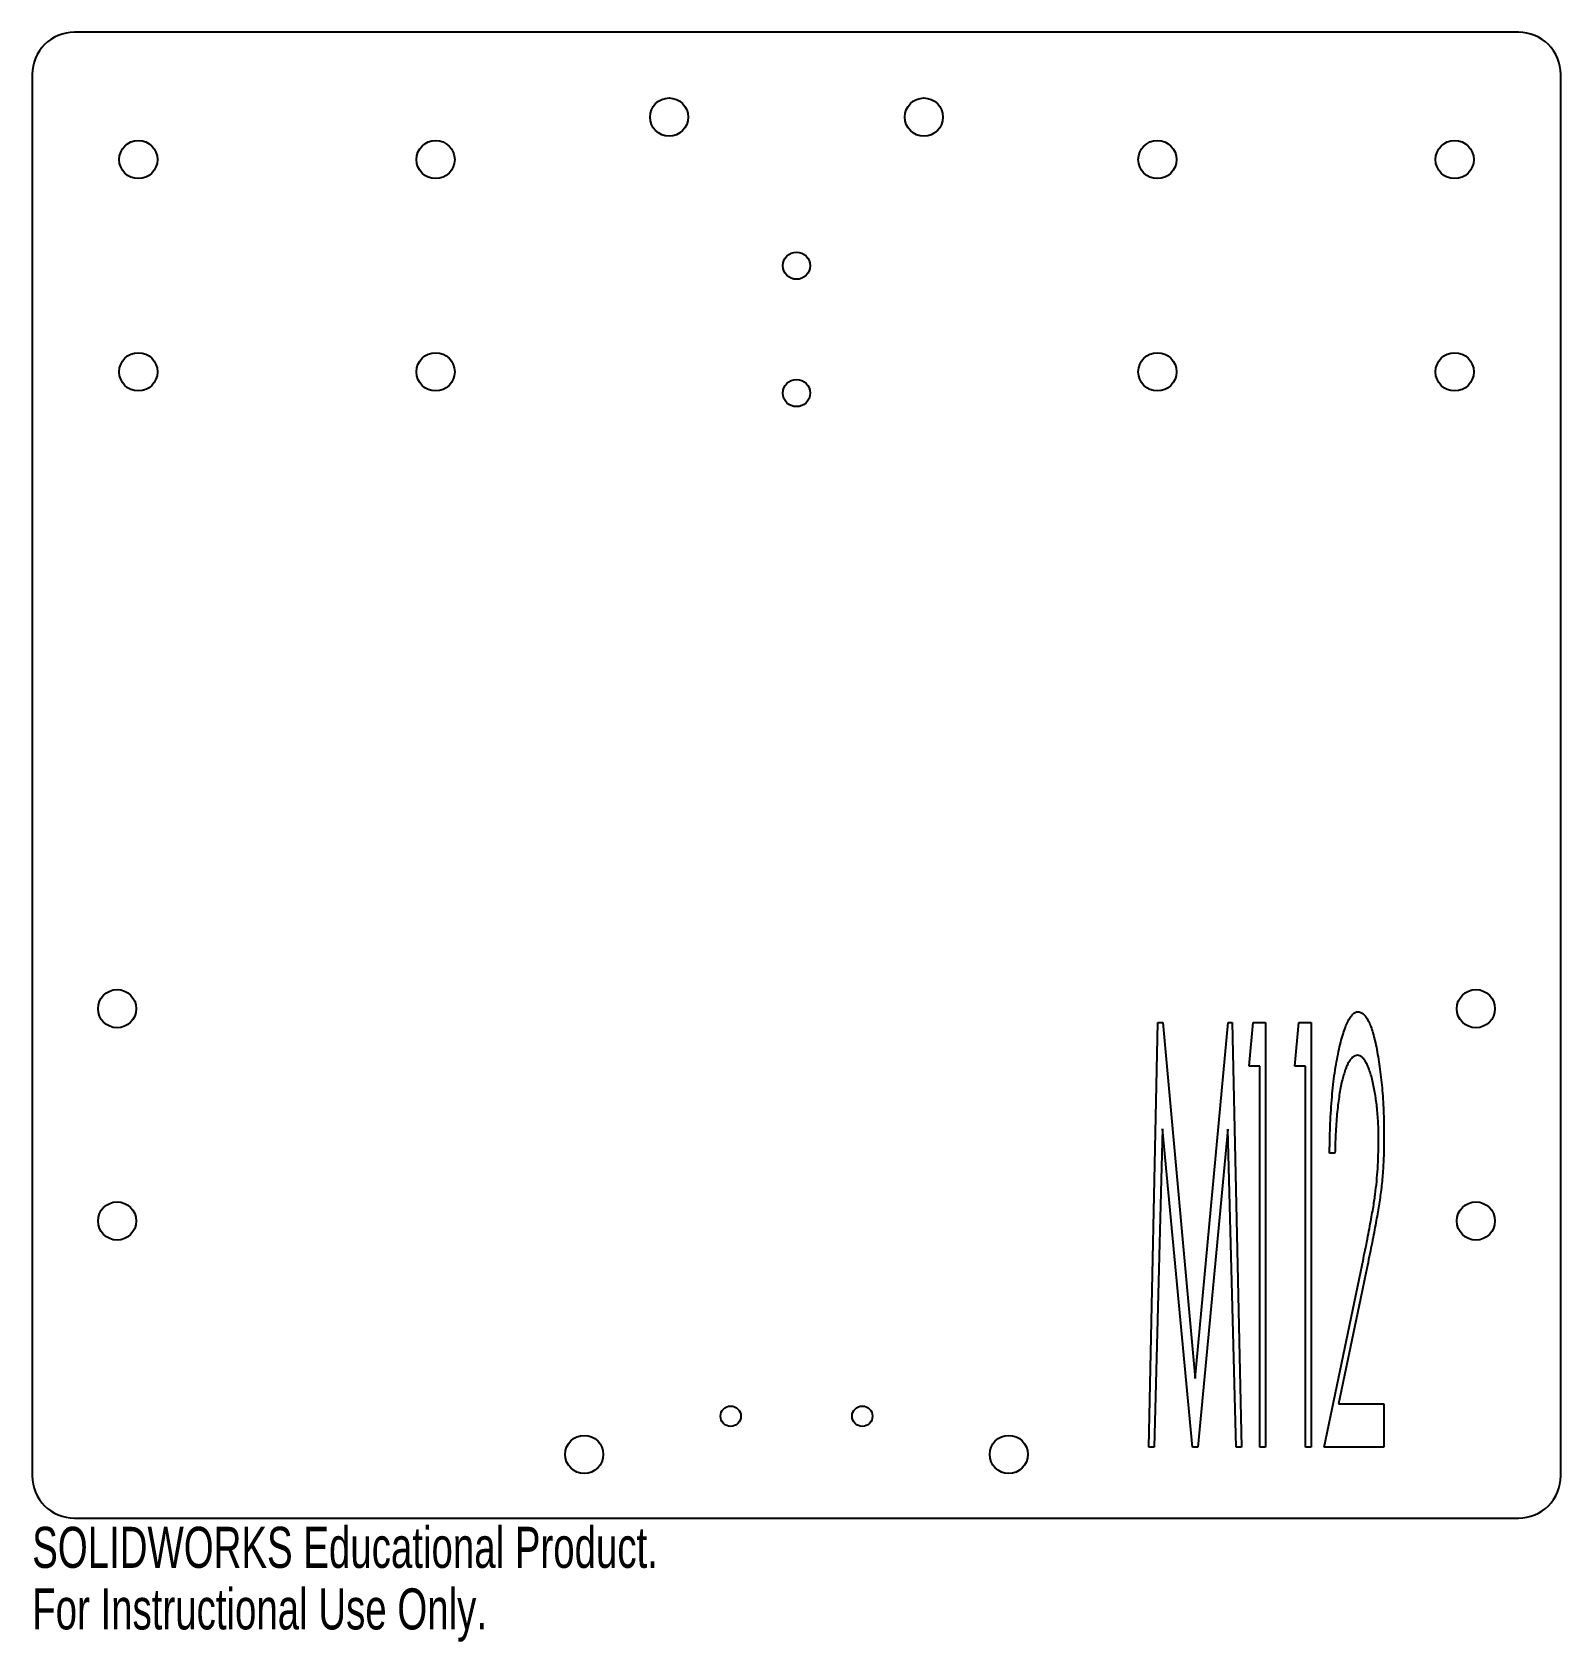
# Model space of a CAD drawing. Header units: millimetres. Extents: x -90 to 90, y -102 to 88.
import ezdxf

# ---------------------------------------------------------------- set-up
doc = ezdxf.new("R2010")
doc.units = ezdxf.units.MM
doc.styles.add('SLDTEXTSTYLE0', font='TXT', dxfattribs={"width": 0.7})

msp = doc.modelspace()

# ---------------------------------------------------------------- linework, layer by layer
at = {"color": 7, "linetype": 'Continuous', "lineweight": 25}
for p, q in [((85, 87.5), (-85, 87.5)), ((-90, 82.5), (-90, -82.5)), ((90, -82.5), (90, 82.5)), ((41.49, -79.14), (42.55, -29.14)), ((42.55, -29.14), (43.12, -29.14)), ((43.12, -29.14), (46.94, -71.06)), ((46.94, -71.06), (50.83, -29.14)), ((50.83, -29.14), (51.31, -29.14)), ((51.31, -29.14), (52.39, -79.14)), ((53.29, -34.27), (53.78, -29.14)), ((53.78, -29.14), (55.21, -29.14)), ((55.21, -29.14), (55.21, -79.14)), ((58.67, -34.27), (59.16, -29.14)), ((59.16, -29.14), (60.59, -29.14)), ((60.59, -29.14), (60.59, -79.14)), ((54.57, -34.27), (53.29, -34.27)), ((54.57, -79.14), (54.57, -34.27)), ((59.95, -34.27), (58.67, -34.27)), ((59.95, -79.14), (59.95, -34.27)), ((43.09, -41.64), (42.12, -79.14)), ((46.62, -79.14), (43.09, -41.64)), ((50.79, -41.69), (47.27, -79.14)), ((51.76, -79.14), (50.79, -41.69)), ((63.41, -44.53), (62.77, -44.53)), ((62.13, -79.14), (66.44, -58.45)), ((66.6, -60.73), (63.83, -74.02)), ((63.83, -74.02), (69.18, -74.02)), ((69.18, -74.02), (69.18, -79.14)), ((42.12, -79.14), (41.49, -79.14)), ((47.27, -79.14), (46.62, -79.14)), ((52.39, -79.14), (51.76, -79.14)), ((55.21, -79.14), (54.57, -79.14)), ((60.59, -79.14), (59.95, -79.14)), ((69.18, -79.14), (62.13, -79.14)), ((-85, -87.5), (85, -87.5))]:
    msp.add_line(p, q, dxfattribs=at)
for centre, radius in [((-15, 77.5), 2.25), ((15, 77.5), 2.25), ((-77.5, 72.5), 2.25), ((-42.5, 72.5), 2.25), ((42.5, 72.5), 2.25), ((77.5, 72.5), 2.25), ((0, 60), 1.6), ((-77.5, 47.5), 2.25), ((-42.5, 47.5), 2.25), ((42.5, 47.5), 2.25), ((77.5, 47.5), 2.25), ((0, 45), 1.6), ((-80, -27.5), 2.25), ((80, -27.5), 2.25), ((-80, -52.5), 2.25), ((80, -52.5), 2.25), ((-7.75, -75.5), 1.2), ((7.75, -75.5), 1.2), ((-25, -80), 2.25), ((25, -80), 2.25)]:
    msp.add_circle(centre, radius, dxfattribs=at)
for centre, start, end in [((-85, 82.5), 90, 180), ((85, 82.5), 0, 90), ((-85, -82.5), 180, 270), ((85, -82.5), 270, 0)]:
    msp.add_arc(centre, 5, start, end, dxfattribs=at)
for points, knots in [([(62.77, -44.53), (62.78, -43.93), (62.8, -42.77), (62.84, -41.07), (62.94, -39.45), (63.06, -37.92), (63.19, -36.46), (63.37, -35.08), (63.58, -33.78), (63.82, -32.58), (64.07, -31.49), (64.34, -30.54), (64.61, -29.73), (64.88, -29.07), (65.18, -28.55), (65.46, -28.17), (65.77, -27.91), (65.99, -27.88), (66.1, -27.86)], [0, 0, 0, 0, 0.10206, 0.199561, 0.292004, 0.380558, 0.464072, 0.543856, 0.618783, 0.689503, 0.754302, 0.810921, 0.859326, 0.900427, 0.934061, 0.961012, 0.982339, 1, 1, 1, 1]), ([(66.1, -27.86), (66.21, -27.88), (66.46, -27.91), (66.79, -28.15), (67.1, -28.5), (67.38, -29), (67.65, -29.63), (67.89, -30.4), (68.13, -31.3), (68.42, -32.72), (68.73, -34.67), (69, -37.19), (69.16, -39.91), (69.17, -41.78), (69.18, -42.76)], [0, 0, 0, 0, 0.022093, 0.046452, 0.07531, 0.111548, 0.154586, 0.205505, 0.264786, 0.332439, 0.48133, 0.641996, 0.81477, 1, 1, 1, 1]), ([(66.07, -32.99), (65.98, -33), (65.79, -33.02), (65.51, -33.18), (65.28, -33.43), (65.03, -33.76), (64.82, -34.2), (64.61, -34.72), (64.41, -35.34), (64.22, -36.05), (64.05, -36.84), (63.91, -37.71), (63.78, -38.66), (63.67, -39.69), (63.56, -40.79), (63.5, -41.97), (63.43, -43.22), (63.42, -44.08), (63.41, -44.53)], [0, 0, 0, 0, 0.022356, 0.046397, 0.07403, 0.107251, 0.145852, 0.19151, 0.244548, 0.304387, 0.370177, 0.442052, 0.520117, 0.603642, 0.693567, 0.789805, 0.891691, 1, 1, 1, 1]), ([(68.54, -43.13), (68.54, -42.46), (68.53, -41.17), (68.38, -39.31), (68.17, -37.59), (67.89, -36.27), (67.66, -35.31), (67.45, -34.7), (67.26, -34.18), (67.04, -33.76), (66.82, -33.42), (66.59, -33.18), (66.33, -33.03), (66.15, -33), (66.07, -32.99)], [0, 0, 0, 0, 0.184673, 0.355951, 0.515116, 0.663036, 0.729761, 0.789024, 0.839598, 0.883369, 0.919983, 0.950011, 0.976463, 1, 1, 1, 1]), ([(66.44, -58.45), (66.54, -57.96), (66.74, -57), (67.04, -55.62), (67.28, -54.34), (67.52, -53.15), (67.71, -52.07), (67.89, -51.08), (68.03, -50.19), (68.25, -48.62), (68.49, -46.28), (68.52, -44.19), (68.54, -43.13)], [0, 0, 0, 0, 0.097705, 0.188821, 0.27309, 0.35077, 0.422376, 0.486644, 0.544858, 0.596396, 0.793778, 1, 1, 1, 1]), ([(69.18, -42.76), (69.17, -43.45), (69.16, -44.82), (69.05, -46.84), (68.86, -48.8), (68.62, -50.4), (68.41, -51.7), (68.21, -52.74), (68.01, -53.87), (67.76, -55.09), (67.51, -56.38), (67.22, -57.76), (66.93, -59.22), (66.71, -60.22), (66.6, -60.73)], [0, 0, 0, 0, 0.114466, 0.225775, 0.333575, 0.438077, 0.492169, 0.550339, 0.613578, 0.681451, 0.754395, 0.831333, 0.913343, 1, 1, 1, 1])]:
    msp.add_open_spline(points, degree=3, knots=knots, dxfattribs=at)

# ---------------------------------------------------------------- texts
at = {"color": 7, "linetype": 'Continuous', "char_height": 4.8336, "attachment_point": 1, "style": 'SLDTEXTSTYLE0'}
for s, insert in [('SOLIDWORKS Educational Product.', (-90, -88.52)), ('For Instructional Use Only.', (-90, -95.77))]:
    msp.add_mtext(s, dxfattribs=dict(at, insert=insert))

doc.saveas('drawing.dxf')
